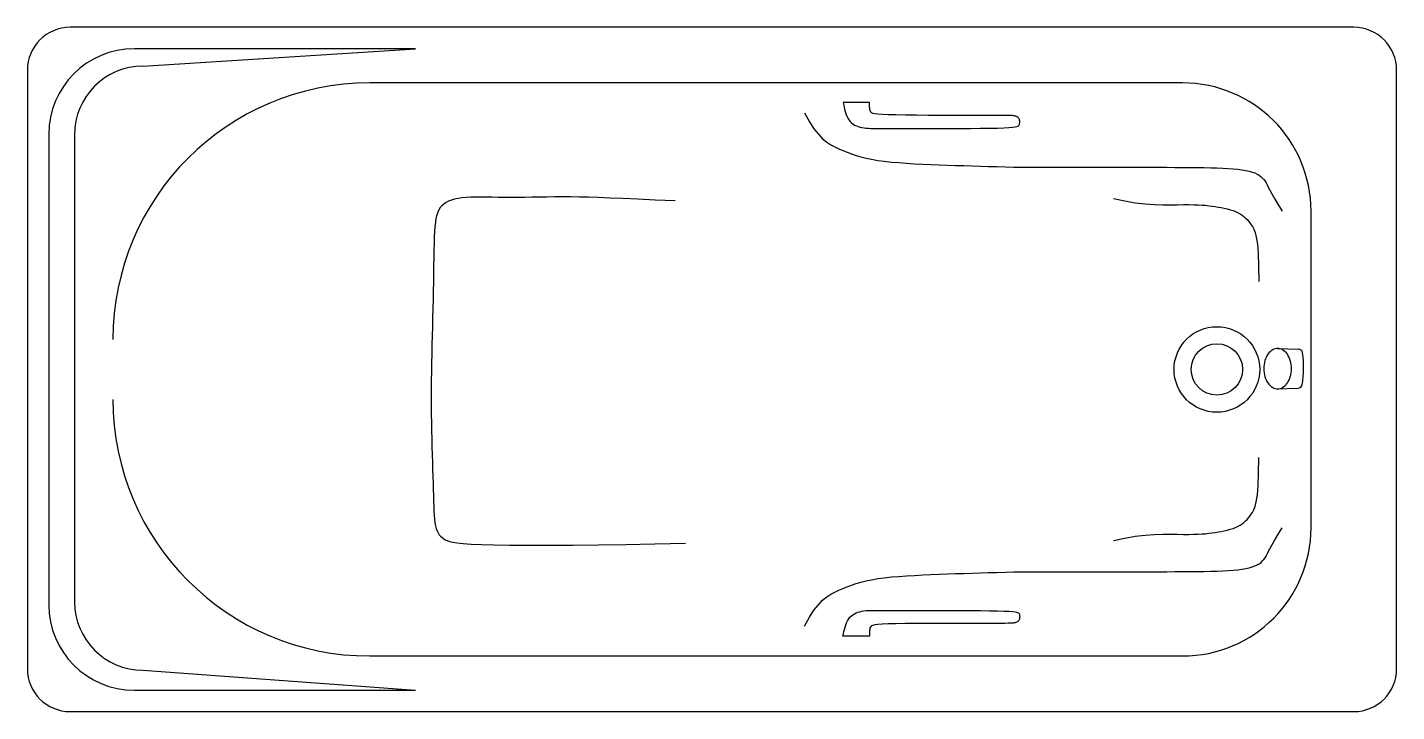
# Model space of a CAD drawing. Header units: millimetres. Extents: x -2989.86 to -2988.26, y 2939.63 to 2940.43.
import ezdxf

# ---------------------------------------------------------------- set-up
doc = ezdxf.new("R2010")
doc.units = ezdxf.units.MM
doc.header["$LTSCALE"] = 10
doc.layers.add('banheiro_louças', color=2, linetype='Continuous')

msp = doc.modelspace()

# ---------------------------------------------------------------- linework, layer by layer
at = {"layer": 'banheiro_louças'}
for p, q in [((-2988.312, 2940.4307), (-2989.812, 2940.4307)), ((-2989.862, 2940.3807), (-2989.862, 2939.6807)), ((-2988.262, 2939.6807), (-2988.262, 2940.3807)), ((-2989.812, 2939.6307), (-2988.312, 2939.6307))]:
    msp.add_line(p, q, dxfattribs=at)
at = {"layer": 'banheiro_louças', "color": 1}
for p, q in [((-2989.4084, 2940.4057), (-2989.737, 2940.4057)), ((-2989.727, 2940.3852), (-2989.4084, 2940.4057)), ((-2988.512, 2940.3657), (-2989.462, 2940.3657)), ((-2988.8779, 2940.3428), (-2988.9087, 2940.3428)), ((-2989.837, 2940.3057), (-2989.837, 2939.7557)), ((-2989.807, 2940.3052), (-2989.807, 2939.7592)), ((-2988.362, 2939.8457), (-2988.362, 2940.2157)), ((-2988.4016, 2940.0553), (-2988.3767, 2940.0545)), ((-2988.4022, 2940.0079), (-2988.3772, 2940.0088)), ((-2988.878, 2939.7187), (-2988.9089, 2939.7187)), ((-2989.462, 2939.6957), (-2988.512, 2939.6957)), ((-2989.727, 2939.6792), (-2989.4084, 2939.6557)), ((-2989.737, 2939.6557), (-2989.4084, 2939.6557))]:
    msp.add_line(p, q, dxfattribs=at)
for points in [[(-2988.9087, 2940.3428), (-2988.9085, 2940.3414), (-2988.9081, 2940.3396), (-2988.9077, 2940.3373), (-2988.9071, 2940.3349), (-2988.9064, 2940.3323), (-2988.9055, 2940.3296), (-2988.9046, 2940.327), (-2988.9034, 2940.3246), (-2988.9021, 2940.3225), (-2988.9006, 2940.3206), (-2988.899, 2940.319), (-2988.8972, 2940.3176), (-2988.8954, 2940.3165), (-2988.8933, 2940.3155), (-2988.8912, 2940.3147), (-2988.889, 2940.314), (-2988.8867, 2940.3135), (-2988.8842, 2940.3132), (-2988.8817, 2940.3129), (-2988.879, 2940.3127), (-2988.8762, 2940.3126), (-2988.8732, 2940.3125), (-2988.8701, 2940.3125), (-2988.8668, 2940.3125), (-2988.8632, 2940.3125), (-2988.8594, 2940.3125), (-2988.855, 2940.3125), (-2988.8499, 2940.3125), (-2988.844, 2940.3125), (-2988.8371, 2940.3125), (-2988.8291, 2940.3125), (-2988.8198, 2940.3125), (-2988.8091, 2940.3125), (-2988.7973, 2940.3125), (-2988.7849, 2940.3125), (-2988.7723, 2940.3126), (-2988.76, 2940.3126), (-2988.7482, 2940.3127), (-2988.7375, 2940.3129), (-2988.7283, 2940.313), (-2988.7209, 2940.3132), (-2988.7151, 2940.3135), (-2988.7108, 2940.3138), (-2988.7077, 2940.3142), (-2988.7056, 2940.3147), (-2988.7043, 2940.3152), (-2988.7035, 2940.3158), (-2988.703, 2940.3166), (-2988.7027, 2940.3174), (-2988.7025, 2940.3182), (-2988.7023, 2940.3192), (-2988.7023, 2940.3201), (-2988.7023, 2940.321), (-2988.7025, 2940.322), (-2988.7027, 2940.3228), (-2988.703, 2940.3236), (-2988.7035, 2940.3243), (-2988.704, 2940.325), (-2988.7046, 2940.3255), (-2988.7052, 2940.326), (-2988.706, 2940.3264), (-2988.7068, 2940.3267), (-2988.7077, 2940.327), (-2988.7086, 2940.3272), (-2988.7096, 2940.3273), (-2988.711, 2940.3275), (-2988.7129, 2940.3275), (-2988.7157, 2940.3276), (-2988.7197, 2940.3276), (-2988.7252, 2940.3277), (-2988.7323, 2940.3277), (-2988.7414, 2940.3277), (-2988.7527, 2940.3277), (-2988.7657, 2940.3277), (-2988.7798, 2940.3277), (-2988.7944, 2940.3277), (-2988.8091, 2940.3278), (-2988.8231, 2940.3279), (-2988.8359, 2940.328), (-2988.8471, 2940.3282), (-2988.856, 2940.3284), (-2988.8629, 2940.3287), (-2988.868, 2940.329), (-2988.8716, 2940.3295), (-2988.8741, 2940.33), (-2988.8756, 2940.3307), (-2988.8764, 2940.3315), (-2988.8769, 2940.3325), (-2988.8772, 2940.3336), (-2988.8775, 2940.3348), (-2988.8776, 2940.3362), (-2988.8778, 2940.3375), (-2988.8778, 2940.3389), (-2988.8779, 2940.3403), (-2988.8779, 2940.3416), (-2988.8779, 2940.3428)], [(-2988.9537, 2940.3307), (-2988.9481, 2940.3204), (-2988.9428, 2940.3121), (-2988.9377, 2940.3056), (-2988.9328, 2940.3005), (-2988.9279, 2940.2965), (-2988.9232, 2940.2934), (-2988.9185, 2940.2909), (-2988.9138, 2940.2888), (-2988.909, 2940.2867), (-2988.9041, 2940.2847), (-2988.899, 2940.2828), (-2988.8937, 2940.281), (-2988.888, 2940.2793), (-2988.8819, 2940.2778), (-2988.8754, 2940.2764), (-2988.8683, 2940.2751), (-2988.8606, 2940.2741), (-2988.8524, 2940.2732), (-2988.8437, 2940.2725), (-2988.8347, 2940.2719), (-2988.8254, 2940.2713), (-2988.8158, 2940.2709), (-2988.8062, 2940.2705), (-2988.7965, 2940.2701), (-2988.7869, 2940.2697), (-2988.7773, 2940.2693), (-2988.7677, 2940.269), (-2988.7581, 2940.2686), (-2988.7484, 2940.2683), (-2988.7387, 2940.268), (-2988.729, 2940.2678), (-2988.7192, 2940.2676), (-2988.7093, 2940.2674), (-2988.6993, 2940.2673), (-2988.6892, 2940.2672), (-2988.679, 2940.2671), (-2988.6686, 2940.2671), (-2988.6582, 2940.2671), (-2988.6476, 2940.2671), (-2988.6368, 2940.2671), (-2988.626, 2940.2671), (-2988.615, 2940.2671), (-2988.604, 2940.2671), (-2988.5931, 2940.2671), (-2988.5822, 2940.2671), (-2988.5714, 2940.2671), (-2988.5608, 2940.2671), (-2988.5504, 2940.2671), (-2988.5403, 2940.2671), (-2988.5305, 2940.2671), (-2988.5211, 2940.267), (-2988.5119, 2940.267), (-2988.5032, 2940.2669), (-2988.4948, 2940.2669), (-2988.4868, 2940.2667), (-2988.4792, 2940.2666), (-2988.472, 2940.2663), (-2988.4652, 2940.2661), (-2988.4589, 2940.2657), (-2988.4531, 2940.2653), (-2988.4477, 2940.2648), (-2988.4427, 2940.2641), (-2988.4382, 2940.2634), (-2988.4342, 2940.2625), (-2988.4306, 2940.2615), (-2988.4275, 2940.2604), (-2988.4248, 2940.2591), (-2988.4224, 2940.2577), (-2988.4204, 2940.2561), (-2988.4186, 2940.2545), (-2988.4171, 2940.2528), (-2988.4157, 2940.2509), (-2988.4146, 2940.2489), (-2988.4134, 2940.2467), (-2988.412, 2940.2439), (-2988.4102, 2940.2404), (-2988.4079, 2940.2361), (-2988.4048, 2940.2306), (-2988.4009, 2940.2238), (-2988.3958, 2940.2156)], [(-2989.1052, 2940.2277), (-2989.1285, 2940.2287), (-2989.1487, 2940.2297), (-2989.1661, 2940.2305), (-2989.1813, 2940.2311), (-2989.1945, 2940.2316), (-2989.2062, 2940.232), (-2989.2168, 2940.2323), (-2989.2268, 2940.2325), (-2989.2364, 2940.2325), (-2989.2458, 2940.2325), (-2989.2549, 2940.2323), (-2989.2638, 2940.2322), (-2989.2724, 2940.232), (-2989.2807, 2940.2319), (-2989.2889, 2940.2318), (-2989.2968, 2940.2317), (-2989.3044, 2940.2318), (-2989.3118, 2940.2319), (-2989.3189, 2940.232), (-2989.3257, 2940.2321), (-2989.3322, 2940.2322), (-2989.3383, 2940.2321), (-2989.344, 2940.232), (-2989.3493, 2940.2317), (-2989.3542, 2940.2312), (-2989.3587, 2940.2306), (-2989.3628, 2940.2297), (-2989.3665, 2940.2286), (-2989.3698, 2940.2273), (-2989.3728, 2940.2258), (-2989.3754, 2940.2241), (-2989.3776, 2940.2221), (-2989.3795, 2940.2199), (-2989.3812, 2940.2174), (-2989.3825, 2940.2145), (-2989.3836, 2940.2111), (-2989.3845, 2940.2073), (-2989.3852, 2940.2028), (-2989.3858, 2940.1977), (-2989.3862, 2940.1918), (-2989.3865, 2940.1852), (-2989.3868, 2940.1778), (-2989.387, 2940.1698), (-2989.3872, 2940.1612), (-2989.3873, 2940.1521), (-2989.3874, 2940.1426), (-2989.3876, 2940.1327), (-2989.3877, 2940.1226), (-2989.3879, 2940.1123), (-2989.3882, 2940.1019), (-2989.3884, 2940.0913), (-2989.3887, 2940.0806), (-2989.389, 2940.07), (-2989.3893, 2940.0593), (-2989.3895, 2940.0488), (-2989.3897, 2940.0383), (-2989.3899, 2940.0279), (-2989.39, 2940.0177), (-2989.3901, 2940.0077), (-2989.3901, 2939.9977), (-2989.3901, 2939.9879), (-2989.39, 2939.9781), (-2989.3899, 2939.9685), (-2989.3897, 2939.959), (-2989.3895, 2939.9496), (-2989.3893, 2939.9403), (-2989.389, 2939.9312), (-2989.3887, 2939.9224), (-2989.3884, 2939.9138), (-2989.3882, 2939.9056), (-2989.3879, 2939.8977), (-2989.3877, 2939.8903), (-2989.3876, 2939.8834), (-2989.3874, 2939.8769), (-2989.3872, 2939.8709), (-2989.387, 2939.8653), (-2989.3867, 2939.8602), (-2989.3864, 2939.8557), (-2989.3859, 2939.8515), (-2989.3852, 2939.8479), (-2989.3843, 2939.8447), (-2989.3833, 2939.842), (-2989.3821, 2939.8396), (-2989.3807, 2939.8375), (-2989.3792, 2939.8358), (-2989.3774, 2939.8343), (-2989.3756, 2939.8329), (-2989.3736, 2939.8317), (-2989.3713, 2939.8306), (-2989.3686, 2939.8296), (-2989.3648, 2939.8287), (-2989.3596, 2939.8279), (-2989.3526, 2939.8272), (-2989.3434, 2939.8266), (-2989.3315, 2939.8261), (-2989.3165, 2939.8257), (-2989.2981, 2939.8253), (-2989.2764, 2939.8251), (-2989.2518, 2939.8251), (-2989.2245, 2939.8252), (-2989.1947, 2939.8255), (-2989.1627, 2939.826), (-2989.1287, 2939.8267), (-2989.0931, 2939.8277)], [(-2988.5929, 2940.2307), (-2988.5796, 2940.2278), (-2988.5673, 2940.2257), (-2988.5558, 2940.2243), (-2988.5451, 2940.2235), (-2988.5353, 2940.2232), (-2988.5264, 2940.2231), (-2988.5182, 2940.2233), (-2988.511, 2940.2234), (-2988.5046, 2940.2234), (-2988.4989, 2940.2233), (-2988.4939, 2940.2232), (-2988.4893, 2940.2229), (-2988.4852, 2940.2226), (-2988.4814, 2940.2221), (-2988.4777, 2940.2217), (-2988.4741, 2940.2211), (-2988.4705, 2940.2205), (-2988.4669, 2940.2199), (-2988.4633, 2940.2191), (-2988.4598, 2940.2183), (-2988.4564, 2940.2174), (-2988.4531, 2940.2164), (-2988.4501, 2940.2153), (-2988.4473, 2940.214), (-2988.4448, 2940.2126), (-2988.4425, 2940.2111), (-2988.4405, 2940.2095), (-2988.4386, 2940.2077), (-2988.4368, 2940.2059), (-2988.4351, 2940.204), (-2988.4335, 2940.202), (-2988.4319, 2940.1999), (-2988.4303, 2940.1977), (-2988.4287, 2940.1949), (-2988.4272, 2940.1909), (-2988.4259, 2940.1852), (-2988.4247, 2940.1772), (-2988.4238, 2940.1663), (-2988.4233, 2940.152), (-2988.4231, 2940.1337)], [(-2988.5929, 2939.8306), (-2988.5796, 2939.8335), (-2988.5673, 2939.8356), (-2988.5558, 2939.837), (-2988.5451, 2939.8378), (-2988.5353, 2939.8381), (-2988.5264, 2939.8382), (-2988.5182, 2939.8381), (-2988.511, 2939.8379), (-2988.5046, 2939.8379), (-2988.4989, 2939.838), (-2988.4939, 2939.8381), (-2988.4893, 2939.8384), (-2988.4852, 2939.8387), (-2988.4814, 2939.8392), (-2988.4777, 2939.8397), (-2988.4741, 2939.8402), (-2988.4705, 2939.8408), (-2988.4669, 2939.8414), (-2988.4633, 2939.8422), (-2988.4598, 2939.843), (-2988.4564, 2939.8439), (-2988.4531, 2939.8449), (-2988.4501, 2939.846), (-2988.4473, 2939.8473), (-2988.4448, 2939.8487), (-2988.4425, 2939.8502), (-2988.4405, 2939.8518), (-2988.4386, 2939.8536), (-2988.4368, 2939.8554), (-2988.4351, 2939.8573), (-2988.4335, 2939.8593), (-2988.4319, 2939.8614), (-2988.4303, 2939.8636), (-2988.4287, 2939.8664), (-2988.4272, 2939.8704), (-2988.4259, 2939.8761), (-2988.4247, 2939.8841), (-2988.4238, 2939.895), (-2988.4233, 2939.9093), (-2988.4231, 2939.9276)], [(-2988.9537, 2939.7306), (-2988.9481, 2939.7409), (-2988.9428, 2939.7492), (-2988.9377, 2939.7557), (-2988.9328, 2939.7608), (-2988.9279, 2939.7648), (-2988.9232, 2939.7679), (-2988.9185, 2939.7704), (-2988.9138, 2939.7725), (-2988.909, 2939.7746), (-2988.9041, 2939.7766), (-2988.899, 2939.7785), (-2988.8937, 2939.7803), (-2988.888, 2939.782), (-2988.8819, 2939.7835), (-2988.8754, 2939.7849), (-2988.8683, 2939.7862), (-2988.8606, 2939.7872), (-2988.8524, 2939.7881), (-2988.8437, 2939.7888), (-2988.8347, 2939.7894), (-2988.8254, 2939.79), (-2988.8158, 2939.7904), (-2988.8062, 2939.7908), (-2988.7965, 2939.7912), (-2988.7869, 2939.7916), (-2988.7773, 2939.792), (-2988.7677, 2939.7923), (-2988.7581, 2939.7927), (-2988.7484, 2939.793), (-2988.7387, 2939.7933), (-2988.729, 2939.7935), (-2988.7192, 2939.7937), (-2988.7093, 2939.7939), (-2988.6993, 2939.794), (-2988.6892, 2939.7941), (-2988.679, 2939.7942), (-2988.6686, 2939.7942), (-2988.6582, 2939.7942), (-2988.6476, 2939.7942), (-2988.6368, 2939.7942), (-2988.626, 2939.7942), (-2988.615, 2939.7942), (-2988.604, 2939.7942), (-2988.5931, 2939.7942), (-2988.5822, 2939.7942), (-2988.5714, 2939.7942), (-2988.5608, 2939.7942), (-2988.5504, 2939.7942), (-2988.5403, 2939.7942), (-2988.5305, 2939.7942), (-2988.5211, 2939.7943), (-2988.5119, 2939.7943), (-2988.5032, 2939.7944), (-2988.4948, 2939.7944), (-2988.4868, 2939.7946), (-2988.4792, 2939.7947), (-2988.472, 2939.795), (-2988.4652, 2939.7952), (-2988.4589, 2939.7956), (-2988.4531, 2939.796), (-2988.4477, 2939.7965), (-2988.4427, 2939.7972), (-2988.4382, 2939.7979), (-2988.4342, 2939.7988), (-2988.4306, 2939.7998), (-2988.4275, 2939.801), (-2988.4248, 2939.8022), (-2988.4224, 2939.8036), (-2988.4204, 2939.8052), (-2988.4186, 2939.8068), (-2988.4171, 2939.8086), (-2988.4157, 2939.8104), (-2988.4146, 2939.8124), (-2988.4134, 2939.8146), (-2988.412, 2939.8174), (-2988.4102, 2939.8209), (-2988.4079, 2939.8252), (-2988.4048, 2939.8307), (-2988.4009, 2939.8375), (-2988.3958, 2939.8457)], [(-2988.9089, 2939.7187), (-2988.9086, 2939.7201), (-2988.9083, 2939.722), (-2988.9078, 2939.7242), (-2988.9072, 2939.7267), (-2988.9065, 2939.7293), (-2988.9057, 2939.732), (-2988.9047, 2939.7345), (-2988.9035, 2939.7369), (-2988.9022, 2939.7391), (-2988.9008, 2939.7409), (-2988.8991, 2939.7425), (-2988.8974, 2939.7439), (-2988.8955, 2939.7451), (-2988.8935, 2939.7461), (-2988.8914, 2939.7469), (-2988.8891, 2939.7475), (-2988.8868, 2939.748), (-2988.8844, 2939.7484), (-2988.8818, 2939.7487), (-2988.8792, 2939.7488), (-2988.8763, 2939.749), (-2988.8734, 2939.749), (-2988.8702, 2939.749), (-2988.8669, 2939.749), (-2988.8634, 2939.749), (-2988.8595, 2939.749), (-2988.8551, 2939.749), (-2988.85, 2939.749), (-2988.8441, 2939.749), (-2988.8373, 2939.749), (-2988.8292, 2939.749), (-2988.8199, 2939.749), (-2988.8092, 2939.749), (-2988.7974, 2939.749), (-2988.7851, 2939.749), (-2988.7725, 2939.7489), (-2988.7601, 2939.7489), (-2988.7483, 2939.7488), (-2988.7377, 2939.7486), (-2988.7284, 2939.7485), (-2988.721, 2939.7482), (-2988.7153, 2939.748), (-2988.7109, 2939.7476), (-2988.7078, 2939.7472), (-2988.7057, 2939.7468), (-2988.7044, 2939.7462), (-2988.7036, 2939.7456), (-2988.7032, 2939.7449), (-2988.7028, 2939.7441), (-2988.7026, 2939.7432), (-2988.7025, 2939.7423), (-2988.7024, 2939.7414), (-2988.7025, 2939.7404), (-2988.7026, 2939.7395), (-2988.7028, 2939.7386), (-2988.7032, 2939.7378), (-2988.7036, 2939.7371), (-2988.7041, 2939.7365), (-2988.7047, 2939.736), (-2988.7054, 2939.7355), (-2988.7061, 2939.7351), (-2988.7069, 2939.7348), (-2988.7078, 2939.7345), (-2988.7087, 2939.7343), (-2988.7098, 2939.7341), (-2988.7111, 2939.734), (-2988.713, 2939.7339), (-2988.7159, 2939.7339), (-2988.7199, 2939.7338), (-2988.7253, 2939.7338), (-2988.7324, 2939.7338), (-2988.7416, 2939.7338), (-2988.7529, 2939.7338), (-2988.7658, 2939.7338), (-2988.7799, 2939.7338), (-2988.7946, 2939.7338), (-2988.8092, 2939.7337), (-2988.8232, 2939.7336), (-2988.8361, 2939.7335), (-2988.8472, 2939.7334), (-2988.8561, 2939.7332), (-2988.863, 2939.7329), (-2988.8681, 2939.7325), (-2988.8718, 2939.7321), (-2988.8742, 2939.7315), (-2988.8757, 2939.7309), (-2988.8765, 2939.73), (-2988.877, 2939.7291), (-2988.8774, 2939.728), (-2988.8776, 2939.7267), (-2988.8778, 2939.7254), (-2988.8779, 2939.724), (-2988.878, 2939.7226), (-2988.878, 2939.7212), (-2988.878, 2939.7199), (-2988.878, 2939.7187)]]:
    msp.add_lwpolyline(points, dxfattribs=at)
msp.add_lwpolyline([(-2988.401, 2940.0079, 0.137453), (-2988.3952, 2940.0096, 0.107024), (-2988.3896, 2940.0149, 0.080915), (-2988.3862, 2940.0222, 0.068853), (-2988.3849, 2940.0316, 0.068853), (-2988.3862, 2940.041, 0.080915), (-2988.3896, 2940.0484, 0.107024), (-2988.3952, 2940.0537, 0.137453), (-2988.401, 2940.0553, 0.137453), (-2988.4068, 2940.0537, 0.107024), (-2988.4124, 2940.0484, 0.080915), (-2988.4159, 2940.041, 0.068853), (-2988.4172, 2940.0316, 0.068853), (-2988.4159, 2940.0222, 0.080915), (-2988.4124, 2940.0149, 0.107024), (-2988.4068, 2940.0096, 0.137453)], format="xyb", close=True, dxfattribs=at)
for radius in [0.05, 0.03]:
    msp.add_circle((-2988.472, 2940.0307), radius, dxfattribs=at)
at = {"layer": 'banheiro_louças'}
for centre, start, end in [((-2989.812, 2940.3807), 90, 180), ((-2988.312, 2940.3807), 0, 90), ((-2989.812, 2939.6807), 180, 270), ((-2988.312, 2939.6807), 270, 0)]:
    msp.add_arc(centre, 0.05, start, end, dxfattribs=at)
at = {"layer": 'banheiro_louças', "color": 1}
for centre, radius, start, end in [((-2989.737, 2940.3057), 0.1, 90, 180), ((-2989.727, 2940.3052), 0.08, 90, 180), ((-2989.462, 2940.0657), 0.3, 90, 180), ((-2988.512, 2940.2157), 0.15, 0, 90), ((-2988.3769, 2940.0495), 0.005, 8.4021, 88), ((-2988.4876, 2940.0331), 0.1169, 350.035, 8.4021), ((-2988.3773, 2940.0138), 0.005, 272, 350.035), ((-2989.462, 2939.9957), 0.3, 180, 270), ((-2988.512, 2939.8457), 0.15, 270, 0), ((-2989.737, 2939.7557), 0.1, 180, 270), ((-2989.727, 2939.7592), 0.08, 180, 270)]:
    msp.add_arc(centre, radius, start, end, dxfattribs=at)

doc.saveas('drawing.dxf')
